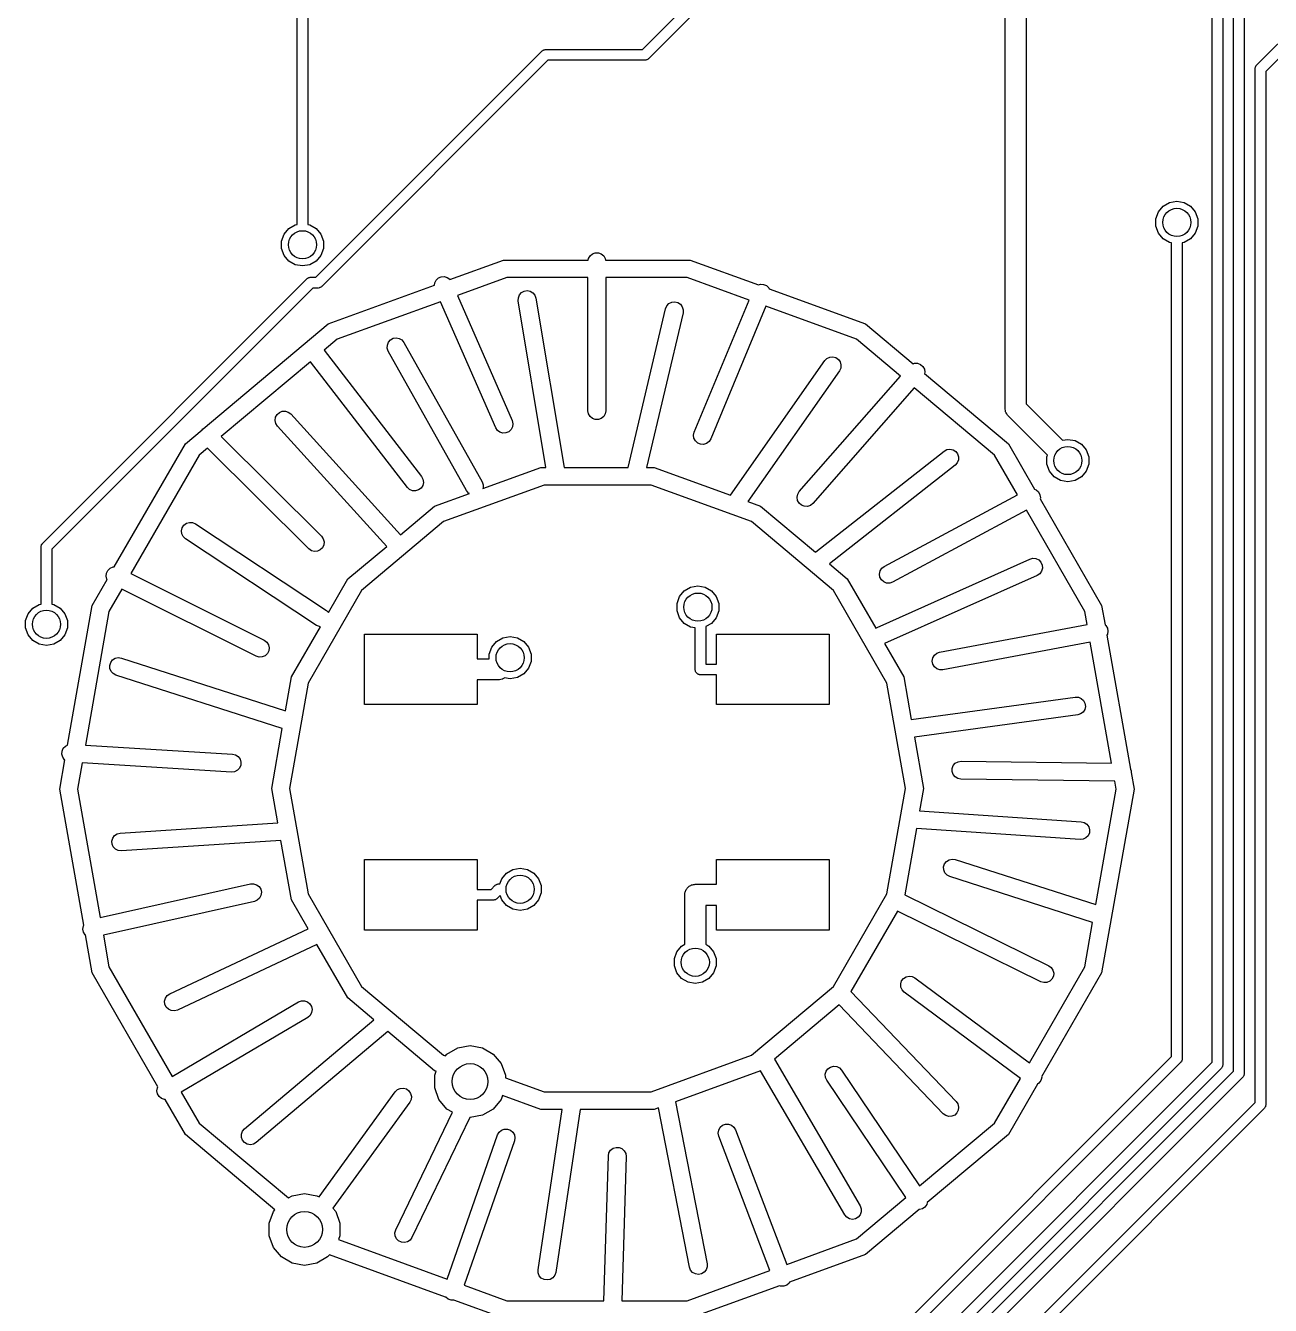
# Model space of a CAD drawing. Extents: x 0 to 100, y -163 to 0.
# Drawn here: x 4.09 to 21.76, y -94.83 to -76.66 of the extents above; entities that cross this region are included whole.
import ezdxf

# ---------------------------------------------------------------- set-up
doc = ezdxf.new("R2010")
doc.units = 0
doc.header["$MEASUREMENT"] = 0
doc.layers.add('BLACK', color=7, linetype='CONTINUOUS')

msp = doc.modelspace()

# ---------------------------------------------------------------- linework, layer by layer
at = {"layer": 'Black'}
for p, q in [((12.8468, -77.0013), (20.0271, -69.821)), ((20.1572, -69.9065), (12.9323, -77.1314)), ((20.9353, -91.3776), (20.9353, -75.058)), ((21.0877, -75.0896), (21.0877, -91.4092)), ((8.0967, -75.3887), (8.0967, -79.4849)), ((7.9443, -79.4849), (7.9443, -75.4203)), ((17.9953, -82.0943), (17.9953, -75.909)), ((18.2953, -75.909), (18.2953, -82.0322)), ((21.2404, -91.5041), (21.2404, -75.8553)), ((21.3928, -75.8869), (21.3928, -91.5357)), ((21.5678, -77.2253), (22.3984, -76.3947)), ((22.5093, -76.4993), (21.6979, -77.3108)), ((8.20804, -80.2342), (11.4186, -77.0236)), ((11.4186, -77.0236), (11.4214, -77.0217)), ((11.4214, -77.0217), (11.4235, -77.0191)), ((11.4235, -77.0191), (11.4321, -77.0142)), ((11.4321, -77.0142), (11.4403, -77.0084)), ((11.4403, -77.0084), (11.4435, -77.0076)), ((11.4435, -77.0076), (11.4464, -77.0059)), ((11.4464, -77.0059), (11.4562, -77.0042)), ((11.4562, -77.0042), (11.4659, -77.0016)), ((11.4659, -77.0016), (11.4692, -77.0019)), ((11.4692, -77.0019), (11.4725, -77.0013)), ((11.4725, -77.0013), (12.8468, -77.0013)), ((11.5041, -77.1537), (8.29348, -80.3643)), ((12.8784, -77.1537), (11.5041, -77.1537)), ((12.8817, -77.1531), (12.8784, -77.1537)), ((12.885, -77.1534), (12.8817, -77.1531)), ((12.8947, -77.1508), (12.885, -77.1534)), ((12.9045, -77.1491), (12.8947, -77.1508)), ((12.9074, -77.1474), (12.9045, -77.1491)), ((12.9106, -77.1466), (12.9074, -77.1474)), ((12.9188, -77.1408), (12.9106, -77.1466)), ((12.9274, -77.1359), (12.9188, -77.1408)), ((12.9295, -77.1333), (12.9274, -77.1359)), ((12.9323, -77.1314), (12.9295, -77.1333)), ((21.5455, -77.2792), (21.5461, -77.2759)), ((21.5455, -91.9473), (21.5455, -77.2792)), ((21.5458, -77.2726), (21.5484, -77.2629)), ((21.5461, -77.2759), (21.5458, -77.2726)), ((21.5484, -77.2629), (21.5501, -77.2531)), ((21.5501, -77.2531), (21.5518, -77.2502)), ((21.5518, -77.2502), (21.5526, -77.247)), ((21.5526, -77.247), (21.5584, -77.2388)), ((21.5584, -77.2388), (21.5633, -77.2302)), ((21.5633, -77.2302), (21.5659, -77.2281)), ((21.5659, -77.2281), (21.5678, -77.2253)), ((21.6979, -77.3108), (21.6979, -91.9789)), ((20.2415, -79.2247), (20.3321, -79.1724)), ((20.3321, -79.1724), (20.4351, -79.1543)), ((20.4351, -79.1543), (20.5381, -79.1724)), ((20.5381, -79.1724), (20.6287, -79.2247)), ((20.1385, -79.4031), (20.1743, -79.3048)), ((20.1743, -79.3048), (20.2415, -79.2247)), ((20.6287, -79.2247), (20.6959, -79.3048)), ((20.6959, -79.3048), (20.7317, -79.4031)), ((7.7597, -79.622), (7.82693, -79.5419)), ((7.82693, -79.5419), (7.9175, -79.4896)), ((7.9175, -79.4896), (7.9443, -79.4849)), ((8.0967, -79.4849), (8.1235, -79.4896)), ((8.1235, -79.4896), (8.21407, -79.5419)), ((8.21407, -79.5419), (8.2813, -79.622)), ((20.1385, -79.5077), (20.1385, -79.4031)), ((20.1743, -79.606), (20.1385, -79.5077)), ((20.7317, -79.5077), (20.6959, -79.606)), ((20.7317, -79.4031), (20.7317, -79.5077)), ((7.72393, -79.7203), (7.7597, -79.622)), ((7.72393, -79.8249), (7.72393, -79.7203)), ((8.2813, -79.622), (8.31707, -79.7203)), ((8.31707, -79.7203), (8.31707, -79.8249)), ((20.2415, -79.6861), (20.1743, -79.606)), ((20.3321, -79.7384), (20.2415, -79.6861)), ((20.3589, -79.7431), (20.3321, -79.7384)), ((20.3589, -91.295), (20.3589, -79.7431)), ((20.5381, -79.7384), (20.5113, -79.7431)), ((20.5113, -79.7431), (20.5113, -91.3266)), ((20.6287, -79.6861), (20.5381, -79.7384)), ((20.6959, -79.606), (20.6287, -79.6861)), ((7.7597, -79.9232), (7.72393, -79.8249)), ((7.82693, -80.0033), (7.7597, -79.9232)), ((8.2813, -79.9232), (8.21407, -80.0033)), ((8.31707, -79.8249), (8.2813, -79.9232)), ((12.0807, -79.9666), (12.1027, -79.9284)), ((12.1027, -79.9284), (12.1365, -79.9)), ((12.1365, -79.9), (12.1779, -79.8849)), ((12.1779, -79.8849), (12.2221, -79.8849)), ((12.2221, -79.8849), (12.2635, -79.9)), ((12.2635, -79.9), (12.2973, -79.9284)), ((12.2973, -79.9284), (12.3193, -79.9666)), ((7.9175, -80.0556), (7.82693, -80.0033)), ((8.0205, -80.0737), (7.9175, -80.0556)), ((8.1235, -80.0556), (8.0205, -80.0737)), ((8.21407, -80.0033), (8.1235, -80.0556)), ((10.1143, -80.2659), (10.8756, -79.9889)), ((10.8756, -79.9889), (12.0767, -79.9889)), ((12.0767, -79.9889), (12.0807, -79.9666)), ((12.3193, -79.9666), (12.3233, -79.9889)), ((12.3233, -79.9889), (13.5244, -79.9889)), ((13.5244, -79.9889), (14.4963, -80.3426)), ((4.33142, -84.0066), (8.08152, -80.2565)), ((8.08152, -80.2565), (8.08427, -80.2546)), ((8.08427, -80.2546), (8.08642, -80.252)), ((8.08642, -80.252), (8.09504, -80.2471)), ((8.09504, -80.2471), (8.1032, -80.2413)), ((8.1032, -80.2413), (8.10643, -80.2405)), ((8.10643, -80.2405), (8.10934, -80.2388)), ((8.10934, -80.2388), (8.11914, -80.2371)), ((8.11914, -80.2371), (8.12876, -80.2345)), ((8.12876, -80.2345), (8.1321, -80.2348)), ((8.1321, -80.2348), (8.1354, -80.2342)), ((8.1354, -80.2342), (8.20804, -80.2342)), ((9.89818, -80.3141), (9.9178, -80.2746)), ((9.9178, -80.2746), (9.94975, -80.2442)), ((9.94975, -80.2442), (9.99017, -80.2266)), ((9.99017, -80.2266), (10.0342, -80.2238)), ((10.0342, -80.2238), (10.0765, -80.2363)), ((10.0765, -80.2363), (10.112, -80.2624)), ((10.112, -80.2624), (10.1143, -80.2659)), ((10.9197, -80.239), (10.2211, -80.4933)), ((12.073, -80.239), (10.9197, -80.239)), ((12.073, -82.13), (12.073, -80.239)), ((13.4803, -80.239), (12.327, -80.239)), ((12.327, -80.239), (12.327, -82.13)), ((14.361, -80.5596), (13.4803, -80.239)), ((8.16696, -80.3866), (4.4615, -84.0921)), ((8.2396, -80.3866), (8.16696, -80.3866)), ((8.2429, -80.386), (8.2396, -80.3866)), ((8.24624, -80.3863), (8.2429, -80.386)), ((8.25586, -80.3837), (8.24624, -80.3863)), ((8.26566, -80.382), (8.25586, -80.3837)), ((8.26856, -80.3803), (8.26566, -80.382)), ((8.2718, -80.3795), (8.26856, -80.3803)), ((8.27996, -80.3737), (8.2718, -80.3795)), ((8.28858, -80.3688), (8.27996, -80.3737)), ((8.29073, -80.3662), (8.28858, -80.3688)), ((8.29348, -80.3643), (8.29073, -80.3662)), ((8.3865, -80.8948), (9.8946, -80.3459)), ((9.8946, -80.3459), (9.89818, -80.3141)), ((11.1007, -80.4854), (11.1293, -80.4519)), ((11.1293, -80.4519), (11.1678, -80.4302)), ((11.1678, -80.4302), (11.2113, -80.423)), ((11.2113, -80.423), (11.2546, -80.4311)), ((11.2546, -80.4311), (11.2926, -80.4535)), ((11.2926, -80.4535), (11.3206, -80.4876)), ((14.4963, -80.3426), (14.5236, -80.3341)), ((14.5236, -80.3341), (14.5677, -80.336)), ((14.5677, -80.336), (14.6084, -80.353)), ((14.6084, -80.353), (14.6409, -80.3828)), ((14.6409, -80.3828), (14.6488, -80.3981)), ((14.6488, -80.3981), (16.0135, -80.8948)), ((9.98197, -80.5803), (8.5135, -81.1148)), ((10.7636, -82.3708), (9.98197, -80.5803)), ((10.2211, -80.4933), (10.9964, -82.2692)), ((11.0847, -80.5708), (11.0852, -80.5267)), ((11.4769, -82.9333), (11.0847, -80.5708)), ((11.0852, -80.5267), (11.1007, -80.4854)), ((11.3206, -80.4876), (11.3353, -80.5292)), ((11.3353, -80.5292), (11.7343, -82.9333)), ((13.1764, -80.6807), (13.1939, -80.6402)), ((13.1939, -80.6402), (13.2241, -80.6081)), ((13.2241, -80.6081), (13.2636, -80.5883)), ((13.2636, -80.5883), (13.3074, -80.5832)), ((13.3074, -80.5832), (13.3503, -80.5934)), ((13.3503, -80.5934), (13.3871, -80.6176)), ((13.3871, -80.6176), (13.4135, -80.653)), ((13.4135, -80.653), (13.4261, -80.6952)), ((13.5827, -82.4312), (14.361, -80.5596)), ((14.6, -80.6465), (13.8173, -82.5288)), ((15.8865, -81.1148), (14.6, -80.6465)), ((12.6429, -82.9333), (13.1764, -80.6807)), ((13.4236, -80.7393), (12.9039, -82.9333)), ((13.4261, -80.6952), (13.4236, -80.7393)), ((6.6121, -82.3837), (8.3865, -80.8948)), ((16.0135, -80.8948), (16.6892, -81.4618)), ((8.5135, -81.1148), (8.32827, -81.2702)), ((9.22466, -81.2405), (9.22522, -81.1964)), ((9.22522, -81.1964), (9.24083, -81.1551)), ((9.24083, -81.1551), (9.2696, -81.1217)), ((9.2696, -81.1217), (9.30808, -81.1001)), ((9.30808, -81.1001), (9.35161, -81.093)), ((9.35161, -81.093), (9.39494, -81.1012)), ((9.39494, -81.1012), (9.43286, -81.1238)), ((9.43286, -81.1238), (9.46078, -81.1579)), ((9.46078, -81.1579), (10.5708, -83.1379)), ((16.5102, -81.6381), (15.8865, -81.1148)), ((8.32827, -81.2702), (9.71056, -83.0624)), ((9.23922, -81.2821), (9.22466, -81.2405)), ((10.3492, -83.2621), (9.23922, -81.2821)), ((15.4673, -81.3859), (15.5072, -81.3673)), ((15.5072, -81.3673), (15.5512, -81.3635)), ((15.5512, -81.3635), (15.5938, -81.3749)), ((15.5938, -81.3749), (15.6299, -81.4003)), ((8.13353, -81.4336), (6.86679, -82.4965)), ((9.50944, -83.2176), (8.13353, -81.4336)), ((14.096, -83.3271), (15.436, -81.4171)), ((15.644, -81.5629), (14.3431, -83.4172)), ((15.436, -81.4171), (15.4673, -81.3859)), ((15.6299, -81.4003), (15.6551, -81.4364)), ((15.6626, -81.523), (15.644, -81.5629)), ((15.6551, -81.4364), (15.6665, -81.479)), ((15.6665, -81.479), (15.6626, -81.523)), ((16.6892, -81.4618), (16.7106, -81.4545)), ((16.7106, -81.4545), (16.7547, -81.4554)), ((16.7547, -81.4554), (16.7958, -81.4714)), ((16.7958, -81.4714), (16.829, -81.5005)), ((16.829, -81.5005), (16.8502, -81.5391)), ((16.8502, -81.5391), (16.857, -81.5827)), ((15.0745, -83.2763), (16.5102, -81.6381)), ((16.857, -81.5827), (16.8536, -81.5997)), ((16.8536, -81.5997), (18.0426, -82.5975)), ((16.7048, -81.8014), (15.2655, -83.4437)), ((17.848, -82.7607), (16.7048, -81.8014)), ((17.9964, -82.1008), (17.9953, -82.0943)), ((17.9959, -82.1074), (17.9964, -82.1008)), ((18.0009, -82.1263), (17.9959, -82.1074)), ((18.2953, -82.0322), (18.8112, -82.5481)), ((7.63309, -82.2649), (7.63908, -82.2212)), ((7.64242, -82.308), (7.63309, -82.2649)), ((7.63908, -82.2212), (7.65964, -82.1822)), ((7.65964, -82.1822), (7.69231, -82.1525)), ((7.69231, -82.1525), (7.73315, -82.1359)), ((7.73315, -82.1359), (7.77722, -82.1342)), ((7.77722, -82.1342), (7.81922, -82.1476)), ((7.81922, -82.1476), (7.85407, -82.1747)), ((7.85407, -82.1747), (9.41048, -83.8907)), ((10.9964, -82.2692), (11.0068, -82.3121)), ((12.0807, -82.1734), (12.073, -82.13)), ((12.1027, -82.2116), (12.0807, -82.1734)), ((12.1365, -82.24), (12.1027, -82.2116)), ((12.1779, -82.2551), (12.1365, -82.24)), ((12.2221, -82.2551), (12.1779, -82.2551)), ((12.2635, -82.24), (12.2221, -82.2551)), ((12.2973, -82.2116), (12.2635, -82.24)), ((12.3193, -82.1734), (12.2973, -82.2116)), ((12.327, -82.13), (12.3193, -82.1734)), ((18.0043, -82.1456), (18.0009, -82.1263)), ((18.0076, -82.1513), (18.0043, -82.1456)), ((18.0094, -82.1577), (18.0076, -82.1513)), ((18.0206, -82.1737), (18.0094, -82.1577)), ((18.0304, -82.1907), (18.0206, -82.1737)), ((18.0354, -82.195), (18.0304, -82.1907)), ((18.0392, -82.2004), (18.0354, -82.195)), ((18.5989, -82.76), (18.0392, -82.2004)), ((6.35738, -82.5975), (6.59517, -82.3979)), ((6.59517, -82.3979), (6.60681, -82.3862)), ((6.60681, -82.3862), (6.6121, -82.3837)), ((7.66593, -82.3453), (7.64242, -82.308)), ((9.21576, -84.0541), (7.66593, -82.3453)), ((10.788, -82.4076), (10.7636, -82.3708)), ((10.8235, -82.4337), (10.788, -82.4076)), ((10.8658, -82.4462), (10.8235, -82.4337)), ((10.9098, -82.4434), (10.8658, -82.4462)), ((10.9502, -82.4258), (10.9098, -82.4434)), ((10.9822, -82.3954), (10.9502, -82.4258)), ((11.0018, -82.3559), (10.9822, -82.3954)), ((11.0068, -82.3121), (11.0018, -82.3559)), ((13.5731, -82.4743), (13.5827, -82.4312)), ((13.5788, -82.518), (13.5731, -82.4743)), ((5.3482, -84.3454), (6.35738, -82.5975)), ((6.86679, -82.4965), (8.28951, -83.9099)), ((13.5991, -82.5572), (13.5788, -82.518)), ((13.6316, -82.587), (13.5991, -82.5572)), ((13.6723, -82.604), (13.6316, -82.587)), ((13.7164, -82.6059), (13.6723, -82.604)), ((13.7585, -82.5927), (13.7164, -82.6059)), ((13.7935, -82.5659), (13.7585, -82.5927)), ((13.8173, -82.5288), (13.7935, -82.5659)), ((18.0426, -82.5975), (18.4156, -83.2436)), ((18.8112, -82.5481), (18.8869, -82.5348)), ((18.8869, -82.5348), (18.9899, -82.5529)), ((18.9899, -82.5529), (19.0805, -82.6052)), ((19.0805, -82.6052), (19.1477, -82.6853)), ((6.55195, -82.7607), (5.58277, -84.4394)), ((6.67141, -82.6605), (6.55195, -82.7607)), ((8.11049, -84.0901), (6.67141, -82.6605)), ((15.3115, -84.1301), (17.1315, -82.7001)), ((17.1315, -82.7001), (17.1704, -82.6793)), ((17.1704, -82.6793), (17.2141, -82.6731)), ((17.2141, -82.6731), (17.2573, -82.6821)), ((17.2573, -82.6821), (17.2947, -82.7054)), ((17.2947, -82.7054), (17.322, -82.7401)), ((17.3343, -82.8261), (17.3179, -82.867)), ((17.322, -82.7401), (17.3357, -82.782)), ((17.3357, -82.782), (17.3343, -82.8261)), ((18.1721, -83.3221), (17.848, -82.7607)), ((18.5903, -82.7836), (18.5989, -82.76)), ((18.5903, -82.8882), (18.5903, -82.7836)), ((19.1477, -82.6853), (19.1835, -82.7836)), ((19.1835, -82.7836), (19.1835, -82.8882)), ((10.5809, -83.2338), (11.4065, -82.9333)), ((11.4065, -82.9333), (11.4769, -82.9333)), ((11.7343, -82.9333), (12.6429, -82.9333)), ((12.9039, -82.9333), (13.0135, -82.9333)), ((13.0135, -82.9333), (14.0959, -83.3273)), ((17.2885, -82.8999), (15.5017, -84.3037)), ((17.3179, -82.867), (17.2885, -82.8999)), ((18.6261, -82.9865), (18.5903, -82.8882)), ((18.6933, -83.0666), (18.6261, -82.9865)), ((19.1477, -82.9865), (19.0805, -83.0666)), ((19.1835, -82.8882), (19.1477, -82.9865)), ((9.72745, -83.1883), (9.70385, -83.2256)), ((9.71056, -83.0624), (9.73103, -83.1015)), ((9.73689, -83.1452), (9.72745, -83.1883)), ((9.73103, -83.1015), (9.73689, -83.1452)), ((11.4506, -83.1834), (10.0235, -83.7029)), ((10.5708, -83.1379), (10.5853, -83.1795)), ((10.5853, -83.1795), (10.5848, -83.2236)), ((12.9694, -83.1834), (11.4506, -83.1834)), ((14.3965, -83.7029), (12.9694, -83.1834)), ((18.7839, -83.1189), (18.6933, -83.0666)), ((18.8869, -83.137), (18.7839, -83.1189)), ((18.9899, -83.1189), (18.8869, -83.137)), ((19.0805, -83.0666), (18.9899, -83.1189)), ((9.54203, -83.2473), (9.50944, -83.2176)), ((9.58282, -83.2641), (9.54203, -83.2473)), ((9.62689, -83.2659), (9.58282, -83.2641)), ((9.66892, -83.2525), (9.62689, -83.2659)), ((9.70385, -83.2256), (9.66892, -83.2525)), ((9.8965, -83.4829), (10.3894, -83.3035)), ((10.3771, -83.2962), (10.3492, -83.2621)), ((10.3894, -83.3035), (10.3771, -83.2962)), ((10.5848, -83.2236), (10.5809, -83.2338)), ((14.0959, -83.3273), (14.096, -83.3271)), ((15.043, -83.3573), (15.0516, -83.314)), ((15.0498, -83.4009), (15.043, -83.3573)), ((15.0516, -83.314), (15.0745, -83.2763)), ((16.2799, -84.3381), (18.1721, -83.3221)), ((18.4156, -83.2436), (18.4369, -83.252)), ((18.4369, -83.252), (18.4698, -83.2814)), ((18.4698, -83.2814), (18.4906, -83.3203)), ((18.4906, -83.3203), (18.4969, -83.3639)), ((18.4969, -83.3639), (18.4938, -83.3789)), ((18.4938, -83.3789), (19.367, -84.8914)), ((9.41048, -83.8907), (9.8965, -83.4829)), ((14.3431, -83.4172), (14.5235, -83.4829)), ((14.5235, -83.4829), (15.3044, -84.1381)), ((15.071, -83.4395), (15.0498, -83.4009)), ((15.1041, -83.4686), (15.071, -83.4395)), ((15.1453, -83.4846), (15.1041, -83.4686)), ((15.1894, -83.4855), (15.1453, -83.4846)), ((15.2311, -83.4713), (15.1894, -83.4855)), ((15.2655, -83.4437), (15.2311, -83.4713)), ((18.2992, -83.5422), (16.4001, -84.5619)), ((19.1284, -84.9783), (18.2992, -83.5422)), ((6.33784, -83.7526), (6.37329, -83.7264)), ((6.37329, -83.7264), (6.41557, -83.7138)), ((6.41557, -83.7138), (6.4596, -83.7165)), ((6.4596, -83.7165), (6.50005, -83.7341)), ((6.50005, -83.7341), (8.36005, -84.9641)), ((10.0235, -83.7029), (8.86009, -84.6791)), ((15.5599, -84.6791), (14.3965, -83.7029)), ((6.30323, -83.8323), (6.31351, -83.7894)), ((6.30824, -83.8761), (6.30323, -83.8323)), ((6.32794, -83.9156), (6.30824, -83.8761)), ((6.31351, -83.7894), (6.33784, -83.7526)), ((6.35995, -83.9459), (6.32794, -83.9156)), ((8.28951, -83.9099), (8.31492, -83.9459)), ((4.3091, -84.0605), (4.30968, -84.0572)), ((4.3091, -84.8724), (4.3091, -84.0605)), ((4.30939, -84.0539), (4.31197, -84.0442)), ((4.30968, -84.0572), (4.30939, -84.0539)), ((4.31197, -84.0442), (4.3137, -84.0344)), ((4.3137, -84.0344), (4.31537, -84.0315)), ((4.31537, -84.0315), (4.31624, -84.0283)), ((4.31624, -84.0283), (4.32195, -84.0201)), ((4.32195, -84.0201), (4.32693, -84.0115)), ((4.32693, -84.0115), (4.32949, -84.0094)), ((4.32949, -84.0094), (4.33142, -84.0066)), ((4.4615, -84.0921), (4.4615, -84.8724)), ((8.21995, -85.1759), (6.35995, -83.9459)), ((8.14671, -84.1153), (8.11049, -84.0901)), ((8.27319, -84.1038), (8.23327, -84.1226)), ((8.30427, -84.0725), (8.27319, -84.1038)), ((8.32278, -84.0325), (8.30427, -84.0725)), ((8.31492, -83.9459), (8.32648, -83.9885)), ((8.32648, -83.9885), (8.32278, -84.0325)), ((8.66551, -84.5158), (9.21576, -84.0541)), ((8.18935, -84.1266), (8.14671, -84.1153)), ((8.23327, -84.1226), (8.18935, -84.1266)), ((15.3044, -84.1381), (15.3115, -84.1301)), ((16.1782, -85.2041), (18.3482, -84.2341)), ((18.3482, -84.2341), (18.391, -84.2233)), ((18.391, -84.2233), (18.4348, -84.2279)), ((18.4348, -84.2279), (18.4745, -84.2471)), ((18.4745, -84.2471), (18.5052, -84.2788)), ((18.5052, -84.2788), (18.5232, -84.3191)), ((5.23323, -84.4776), (5.23827, -84.4338)), ((5.23827, -84.4338), (5.258, -84.3943)), ((5.258, -84.3943), (5.29002, -84.364)), ((5.29002, -84.364), (5.33049, -84.3465)), ((5.33049, -84.3465), (5.3482, -84.3454)), ((5.58277, -84.4394), (7.4768, -85.3864)), ((15.5017, -84.3037), (15.7545, -84.5158)), ((16.2131, -84.4461), (16.2221, -84.4029)), ((16.2194, -84.4897), (16.2131, -84.4461)), ((16.2221, -84.4029), (16.2453, -84.3654)), ((16.2453, -84.3654), (16.2799, -84.3381)), ((18.4518, -84.4659), (16.2849, -85.4346)), ((18.4884, -84.4412), (18.4518, -84.4659)), ((18.5142, -84.4055), (18.4884, -84.4412)), ((18.5263, -84.3631), (18.5142, -84.4055)), ((18.5232, -84.3191), (18.5263, -84.3631)), ((5.03296, -84.8914), (5.24541, -84.5234)), ((5.24348, -84.5205), (5.23323, -84.4776)), ((5.24541, -84.5234), (5.24348, -84.5205)), ((8.39021, -84.9927), (8.66551, -84.5158)), ((13.441, -84.6854), (13.5316, -84.6331)), ((13.5316, -84.6331), (13.6346, -84.615)), ((13.6346, -84.615), (13.7376, -84.6331)), ((13.7376, -84.6331), (13.8282, -84.6854)), ((15.7545, -84.5158), (16.1592, -85.2169)), ((16.2402, -84.5286), (16.2194, -84.4897)), ((16.2731, -84.558), (16.2402, -84.5286)), ((16.3141, -84.5743), (16.2731, -84.558)), ((16.3582, -84.5757), (16.3141, -84.5743)), ((16.4001, -84.5619), (16.3582, -84.5757)), ((5.45554, -84.6598), (5.27165, -84.9783)), ((7.3632, -85.6136), (5.45554, -84.6598)), ((8.86009, -84.6791), (8.10072, -85.9943)), ((13.338, -84.8638), (13.3738, -84.7655)), ((13.3738, -84.7655), (13.441, -84.6854)), ((13.8282, -84.6854), (13.8954, -84.7655)), ((13.8954, -84.7655), (13.9312, -84.8638)), ((16.3193, -85.9943), (15.5599, -84.6791)), ((4.08873, -85.1078), (4.1245, -85.0095)), ((4.1245, -85.0095), (4.19173, -84.9294)), ((4.19173, -84.9294), (4.2823, -84.8771)), ((4.2823, -84.8771), (4.3091, -84.8724)), ((4.4615, -84.8724), (4.4883, -84.8771)), ((4.4883, -84.8771), (4.57887, -84.9294)), ((4.57887, -84.9294), (4.6461, -85.0095)), ((4.6461, -85.0095), (4.68187, -85.1078)), ((4.68348, -86.8734), (5.03296, -84.8914)), ((5.27165, -84.9783), (4.93713, -86.8754)), ((8.36005, -84.9641), (8.39021, -84.9927)), ((13.338, -84.9684), (13.338, -84.8638)), ((13.3738, -85.0667), (13.338, -84.9684)), ((13.9312, -84.9684), (13.8954, -85.0667)), ((13.9312, -84.8638), (13.9312, -84.9684)), ((19.1608, -85.1625), (19.1284, -84.9783)), ((19.367, -84.8914), (19.4159, -85.1687)), ((4.08873, -85.2124), (4.08873, -85.1078)), ((4.68187, -85.1078), (4.68187, -85.2124)), ((7.86204, -85.9075), (8.27378, -85.1943)), ((8.2604, -85.1935), (8.21995, -85.1759)), ((8.27378, -85.1943), (8.2604, -85.1935)), ((13.441, -85.1468), (13.3738, -85.0667)), ((13.5316, -85.1991), (13.441, -85.1468)), ((13.5949, -85.2102), (13.5316, -85.1991)), ((13.8282, -85.1468), (13.7473, -85.1935)), ((13.7473, -85.1935), (13.7473, -85.7238)), ((13.8954, -85.0667), (13.8282, -85.1468)), ((17.0666, -85.5552), (19.1608, -85.1625)), ((19.4159, -85.1687), (19.4264, -85.1773)), ((19.4264, -85.1773), (19.4489, -85.2153)), ((4.1245, -85.3107), (4.08873, -85.2124)), ((4.19173, -85.3908), (4.1245, -85.3107)), ((4.6461, -85.3107), (4.57887, -85.3908)), ((4.68187, -85.2124), (4.6461, -85.3107)), ((8.9, -86.3), (8.9, -85.3)), ((8.9, -85.3), (10.5, -85.3)), ((10.5, -85.3), (10.5, -85.65)), ((10.775, -85.4034), (10.8656, -85.3511)), ((10.8656, -85.3511), (10.9686, -85.333)), ((10.9686, -85.333), (11.0716, -85.3511)), ((11.0716, -85.3511), (11.1622, -85.4034)), ((13.5949, -85.8), (13.5949, -85.2102)), ((13.9, -85.7238), (13.9, -85.3)), ((13.9, -85.3), (15.5, -85.3)), ((15.5, -85.3), (15.5, -86.3)), ((16.1592, -85.2169), (16.1782, -85.2041)), ((19.4498, -85.3021), (19.4419, -85.3161)), ((19.4419, -85.3161), (19.7767, -87.2149)), ((19.4489, -85.2153), (19.457, -85.2586)), ((19.457, -85.2586), (19.4498, -85.3021)), ((4.2823, -85.4431), (4.19173, -85.3908)), ((4.3853, -85.4612), (4.2823, -85.4431)), ((4.4883, -85.4431), (4.3853, -85.4612)), ((4.57887, -85.3908), (4.4883, -85.4431)), ((7.4768, -85.3864), (7.51222, -85.4127)), ((7.51222, -85.4127), (7.53652, -85.4495)), ((7.54173, -85.5362), (7.522, -85.5757)), ((7.53652, -85.4495), (7.54677, -85.4924)), ((7.54677, -85.4924), (7.54173, -85.5362)), ((10.672, -85.5818), (10.7078, -85.4835)), ((10.7078, -85.4835), (10.775, -85.4034)), ((11.1622, -85.4034), (11.2294, -85.4835)), ((11.2294, -85.4835), (11.2652, -85.5818)), ((16.2849, -85.4346), (16.558, -85.9075)), ((17.0253, -85.5707), (17.0666, -85.5552)), ((19.2049, -85.4127), (17.1134, -85.8048)), ((19.5079, -87.131), (19.2049, -85.4127)), ((5.28417, -85.7428), (5.29764, -85.7008)), ((5.28588, -85.7869), (5.28417, -85.7428)), ((5.29764, -85.7008), (5.32466, -85.6659)), ((5.32466, -85.6659), (5.36197, -85.6424)), ((5.36197, -85.6424), (5.40508, -85.6331)), ((5.40508, -85.6331), (5.44878, -85.6391)), ((5.44878, -85.6391), (7.77768, -86.3859)), ((7.40548, -85.6262), (7.3632, -85.6136)), ((7.44951, -85.6235), (7.40548, -85.6262)), ((7.48997, -85.606), (7.44951, -85.6235)), ((7.522, -85.5757), (7.48997, -85.606)), ((10.5, -85.65), (10.672, -85.65)), ((10.672, -85.65), (10.672, -85.5818)), ((11.2652, -85.6864), (11.2294, -85.7847)), ((11.2652, -85.5818), (11.2652, -85.6864)), ((13.7473, -85.7238), (13.9, -85.7238)), ((16.963, -85.6814), (16.9702, -85.6379)), ((16.9711, -85.7247), (16.963, -85.6814)), ((16.9702, -85.6379), (16.9918, -85.5994)), ((16.9936, -85.7627), (16.9711, -85.7247)), ((16.9918, -85.5994), (17.0253, -85.5707)), ((5.30256, -85.8277), (5.28588, -85.7869)), ((5.3322, -85.8604), (5.30256, -85.8277)), ((5.37122, -85.8809), (5.3322, -85.8604)), ((7.73317, -86.6384), (5.37122, -85.8809)), ((7.77768, -86.3859), (7.86204, -85.9075)), ((10.8821, -85.9247), (10.8661, -85.9359)), ((10.8884, -85.9211), (10.8821, -85.9247)), ((10.9686, -85.9352), (10.8884, -85.9211)), ((11.0716, -85.9171), (10.9686, -85.9352)), ((11.1622, -85.8648), (11.0716, -85.9171)), ((11.2294, -85.7847), (11.1622, -85.8648)), ((13.5961, -85.8066), (13.5949, -85.8)), ((13.5961, -85.8132), (13.5961, -85.8066)), ((13.5983, -85.8195), (13.5961, -85.8132)), ((13.5995, -85.8261), (13.5983, -85.8195)), ((13.6028, -85.8318), (13.5995, -85.8261)), ((13.6051, -85.8381), (13.6028, -85.8318)), ((13.6094, -85.8432), (13.6051, -85.8381)), ((13.6127, -85.849), (13.6094, -85.8432)), ((13.6178, -85.8533), (13.6127, -85.849)), ((13.6221, -85.8584), (13.6178, -85.8533)), ((13.6279, -85.8617), (13.6221, -85.8584)), ((13.633, -85.866), (13.6279, -85.8617)), ((13.6393, -85.8683), (13.633, -85.866)), ((13.645, -85.8716), (13.6393, -85.8683)), ((13.6516, -85.8728), (13.645, -85.8716)), ((13.6579, -85.875), (13.6516, -85.8728)), ((13.6645, -85.875), (13.6579, -85.875)), ((13.6711, -85.8762), (13.6645, -85.875)), ((13.9, -85.8762), (13.6711, -85.8762)), ((13.9, -86.3), (13.9, -85.8762)), ((16.558, -85.9075), (16.6646, -86.5125)), ((17.0277, -85.7907), (16.9936, -85.7627)), ((17.0693, -85.8053), (17.0277, -85.7907)), ((17.1134, -85.8048), (17.0693, -85.8053)), ((8.10072, -85.9943), (7.837, -87.49)), ((10.8027, -85.95), (10.5, -85.95)), ((10.5, -85.95), (10.5, -86.3)), ((10.8092, -85.9489), (10.8027, -85.95)), ((10.8158, -85.9494), (10.8092, -85.9489)), ((10.8347, -85.9444), (10.8158, -85.9494)), ((10.854, -85.941), (10.8347, -85.9444)), ((10.8597, -85.9377), (10.854, -85.941)), ((10.8661, -85.9359), (10.8597, -85.9377)), ((16.583, -87.49), (16.3193, -85.9943)), ((16.6646, -86.5125), (18.9928, -86.1942)), ((18.9928, -86.1942), (19.0369, -86.1959)), ((19.0369, -86.1959), (19.0777, -86.2125)), ((19.0777, -86.2125), (19.1104, -86.2422)), ((19.1104, -86.2422), (19.1309, -86.2812)), ((19.1309, -86.2812), (19.1369, -86.3249)), ((10.5, -86.3), (8.9, -86.3)), ((15.5, -86.3), (13.9, -86.3)), ((19.0272, -86.4458), (16.7088, -86.7629)), ((19.0692, -86.4324), (19.0272, -86.4458)), ((19.1041, -86.4053), (19.0692, -86.4324)), ((19.1276, -86.368), (19.1041, -86.4053)), ((19.1369, -86.3249), (19.1276, -86.368)), ((7.583, -87.49), (7.73317, -86.6384)), ((16.7088, -86.7629), (16.837, -87.49)), ((4.60382, -87.0044), (4.60651, -86.9604)), ((4.61634, -87.0467), (4.60382, -87.0044)), ((4.60651, -86.9604), (4.62409, -86.9199)), ((4.62409, -86.9199), (4.65445, -86.8879)), ((4.65445, -86.8879), (4.68348, -86.8734)), ((4.93713, -86.8754), (7.02775, -87.0032)), ((7.02775, -87.0032), (7.07064, -87.0135)), ((7.07064, -87.0135), (7.10742, -87.0379)), ((4.573, -87.5), (4.64625, -87.0846)), ((4.64258, -87.0821), (4.61634, -87.0467)), ((4.64625, -87.0846), (4.64258, -87.0821)), ((4.89274, -87.1272), (4.827, -87.5)), ((7.01225, -87.2568), (4.89274, -87.1272)), ((7.10742, -87.0379), (7.13365, -87.0733)), ((7.14349, -87.1596), (7.1259, -87.2001)), ((7.13365, -87.0733), (7.14618, -87.1156)), ((7.14618, -87.1156), (7.14349, -87.1596)), ((17.2452, -87.2063), (17.2609, -87.1651)), ((17.2609, -87.1651), (17.2896, -87.1317)), ((17.2896, -87.1317), (17.3281, -87.1101)), ((17.3281, -87.1101), (17.3717, -87.103)), ((17.3717, -87.103), (19.5079, -87.131)), ((7.05607, -87.2518), (7.01225, -87.2568)), ((7.09554, -87.2321), (7.05607, -87.2518)), ((7.1259, -87.2001), (7.09554, -87.2321)), ((17.2447, -87.2504), (17.2452, -87.2063)), ((17.2592, -87.2921), (17.2447, -87.2504)), ((17.2871, -87.3262), (17.2592, -87.2921)), ((17.325, -87.3488), (17.2871, -87.3262)), ((17.3683, -87.357), (17.325, -87.3488)), ((19.5528, -87.3856), (17.3683, -87.357)), ((19.7767, -87.2149), (19.7853, -87.2396)), ((19.7853, -87.2396), (19.7851, -87.2621)), ((19.7851, -87.2621), (19.827, -87.5)), ((4.91375, -89.4325), (4.573, -87.5)), ((4.827, -87.5), (5.14851, -89.3234)), ((7.66893, -87.9774), (7.583, -87.49)), ((7.837, -87.49), (8.10072, -88.9857)), ((16.3193, -88.9857), (16.583, -87.49)), ((16.837, -87.49), (16.781, -87.8075)), ((19.284, -89.139), (19.573, -87.5)), ((19.827, -87.5), (19.367, -90.1086)), ((19.573, -87.5), (19.5528, -87.3856)), ((16.781, -87.8075), (19.0786, -87.9633)), ((5.43173, -88.1233), (7.66893, -87.9774)), ((16.7367, -88.0591), (16.5711, -88.998)), ((19.0614, -88.2167), (16.7367, -88.0591)), ((19.0786, -87.9633), (19.1214, -87.9739)), ((19.1214, -87.9739), (19.158, -87.9985)), ((19.158, -87.9985), (19.184, -88.0341)), ((19.184, -88.0341), (19.1963, -88.0765)), ((19.1963, -88.0765), (19.1933, -88.1205)), ((5.31376, -88.2361), (5.32612, -88.1938)), ((5.31663, -88.2801), (5.31376, -88.2361)), ((5.33438, -88.3205), (5.31663, -88.2801)), ((5.32612, -88.1938), (5.35221, -88.1582)), ((5.35221, -88.1582), (5.38889, -88.1337)), ((5.38889, -88.1337), (5.43173, -88.1233)), ((7.71331, -88.229), (5.44827, -88.3767)), ((7.86204, -89.0725), (7.71331, -88.229)), ((19.1053, -88.212), (19.0614, -88.2167)), ((19.1449, -88.1926), (19.1053, -88.212)), ((19.1754, -88.1608), (19.1449, -88.1926)), ((19.1933, -88.1205), (19.1754, -88.1608)), ((5.36487, -88.3524), (5.33438, -88.3205)), ((5.40442, -88.3719), (5.36487, -88.3524)), ((5.44827, -88.3767), (5.40442, -88.3719)), ((8.9, -89.5), (8.9, -88.5)), ((8.9, -88.5), (10.5, -88.5)), ((10.5, -88.5), (10.5, -88.9238)), ((10.917, -88.6908), (11.0076, -88.6385)), ((11.0076, -88.6385), (11.1106, -88.6204)), ((11.1106, -88.6204), (11.2136, -88.6385)), ((11.2136, -88.6385), (11.3042, -88.6908)), ((13.9, -88.85), (13.9, -88.5)), ((13.9, -88.5), (15.5, -88.5)), ((15.5, -88.5), (15.5, -89.5)), ((17.1242, -88.6028), (17.1376, -88.5608)), ((17.1259, -88.6469), (17.1242, -88.6028)), ((17.1426, -88.6877), (17.1259, -88.6469)), ((17.1376, -88.5608), (17.1647, -88.5259)), ((17.1647, -88.5259), (17.202, -88.5024)), ((17.202, -88.5024), (17.2451, -88.4931)), ((17.2451, -88.4931), (17.2888, -88.4991)), ((17.2888, -88.4991), (19.284, -89.139)), ((10.8227, -88.8453), (10.8498, -88.7709)), ((10.8498, -88.7709), (10.917, -88.6908)), ((11.3042, -88.6908), (11.3714, -88.7709)), ((11.3714, -88.7709), (11.4072, -88.8692)), ((17.1722, -88.7204), (17.1426, -88.6877)), ((17.2112, -88.7409), (17.1722, -88.7204)), ((19.2395, -89.3915), (17.2112, -88.7409)), ((5.14851, -89.3234), (7.28228, -88.8461)), ((7.28228, -88.8461), (7.32634, -88.8441)), ((7.32634, -88.8441), (7.36843, -88.8572)), ((7.36843, -88.8572), (7.40347, -88.884)), ((7.40347, -88.884), (7.42724, -88.9212)), ((7.43119, -89.008), (7.4109, -89.0471)), ((7.42724, -88.9212), (7.43687, -88.9642)), ((7.43687, -88.9642), (7.43119, -89.008)), ((8.10072, -88.9857), (8.86009, -90.3009)), ((10.5, -88.9238), (10.6973, -88.9238)), ((10.6973, -88.9238), (10.7535, -88.8676)), ((10.7535, -88.8676), (10.7563, -88.8657)), ((10.7563, -88.8657), (10.7584, -88.8631)), ((10.7584, -88.8631), (10.767, -88.8581)), ((10.767, -88.8581), (10.7752, -88.8524)), ((10.7752, -88.8524), (10.7784, -88.8516)), ((10.7784, -88.8516), (10.7813, -88.8499)), ((10.7813, -88.8499), (10.7911, -88.8482)), ((10.8271, -89.0096), (10.7828, -89.0539)), ((10.7911, -88.8482), (10.8008, -88.8456)), ((10.8008, -88.8456), (10.8041, -88.8459)), ((10.8041, -88.8459), (10.8074, -88.8453)), ((10.8074, -88.8453), (10.8227, -88.8453)), ((10.8498, -89.0721), (10.8271, -89.0096)), ((11.4072, -88.9738), (11.3714, -89.0721)), ((11.4072, -88.8692), (11.4072, -88.9738)), ((13.4473, -89), (13.4496, -88.9871)), ((13.4473, -89.7017), (13.4473, -89)), ((13.4496, -88.974), (13.4541, -88.9616)), ((13.4496, -88.9871), (13.4496, -88.974)), ((13.4541, -88.9616), (13.4563, -88.9487)), ((13.4563, -88.9487), (13.4629, -88.9373)), ((13.4629, -88.9373), (13.4674, -88.925)), ((13.4674, -88.925), (13.4758, -88.9149)), ((13.4758, -88.9149), (13.4824, -88.9036)), ((13.4824, -88.9036), (13.4924, -88.8951)), ((13.4924, -88.8951), (13.5009, -88.8851)), ((13.5009, -88.8851), (13.5122, -88.8785)), ((13.5122, -88.8785), (13.5223, -88.8701)), ((13.5223, -88.8701), (13.5346, -88.8656)), ((13.5346, -88.8656), (13.546, -88.859)), ((13.546, -88.859), (13.5589, -88.8568)), ((13.5589, -88.8568), (13.5713, -88.8523)), ((13.5713, -88.8523), (13.5844, -88.8523)), ((13.5844, -88.8523), (13.5973, -88.85)), ((13.5973, -88.85), (13.9, -88.85)), ((15.5599, -90.3009), (16.3193, -88.9857)), ((16.5711, -88.998), (18.6162, -90.0061)), ((7.33772, -89.0939), (5.19266, -89.5738)), ((7.37844, -89.077), (7.33772, -89.0939)), ((7.4109, -89.0471), (7.37844, -89.077)), ((8.09877, -89.4826), (7.86204, -89.0725)), ((10.7289, -89.0762), (10.5, -89.0762)), ((10.5, -89.0762), (10.5, -89.5)), ((10.7322, -89.0756), (10.7289, -89.0762)), ((10.7355, -89.0759), (10.7322, -89.0756)), ((10.7452, -89.0733), (10.7355, -89.0759)), ((10.755, -89.0716), (10.7452, -89.0733)), ((10.7579, -89.0699), (10.755, -89.0716)), ((10.7611, -89.0691), (10.7579, -89.0699)), ((10.7693, -89.0633), (10.7611, -89.0691)), ((10.7779, -89.0584), (10.7693, -89.0633)), ((10.78, -89.0558), (10.7779, -89.0584)), ((10.7828, -89.0539), (10.78, -89.0558)), ((10.917, -89.1522), (10.8498, -89.0721)), ((11.0076, -89.2045), (10.917, -89.1522)), ((11.3042, -89.1522), (11.2136, -89.2045)), ((11.3714, -89.0721), (11.3042, -89.1522)), ((13.9, -89.15), (13.7473, -89.15)), ((13.7473, -89.15), (13.7473, -89.7017)), ((13.9, -89.5), (13.9, -89.15)), ((11.1106, -89.2226), (11.0076, -89.2045)), ((11.2136, -89.2045), (11.1106, -89.2226)), ((16.4671, -89.2299), (15.8082, -90.3712)), ((18.5038, -90.2339), (16.4671, -89.2299)), ((4.90313, -89.4858), (4.90881, -89.442)), ((4.91276, -89.5288), (4.90313, -89.4858)), ((4.90881, -89.442), (4.91375, -89.4325)), ((4.93653, -89.566), (4.91276, -89.5288)), ((6.13598, -90.4051), (8.09877, -89.4826)), ((10.5, -89.5), (8.9, -89.5)), ((15.5, -89.5), (13.9, -89.5)), ((19.1284, -90.0217), (19.2395, -89.3915)), ((4.93741, -89.5666), (4.93653, -89.566)), ((5.03296, -90.1086), (4.93741, -89.5666)), ((5.19266, -89.5738), (5.27165, -90.0217)), ((8.22622, -89.7033), (6.24402, -90.6349)), ((8.66551, -90.4642), (8.22622, -89.7033)), ((13.3365, -89.8069), (13.4037, -89.7268)), ((13.4037, -89.7268), (13.4473, -89.7017)), ((13.7473, -89.7017), (13.7909, -89.7268)), ((13.7909, -89.7268), (13.8581, -89.8069)), ((13.3007, -89.9052), (13.3365, -89.8069)), ((13.3007, -90.0098), (13.3007, -89.9052)), ((13.8581, -89.8069), (13.8939, -89.9052)), ((13.8939, -89.9052), (13.8939, -90.0098)), ((5.27165, -90.0217), (6.17076, -91.579)), ((13.3365, -90.1081), (13.3007, -90.0098)), ((13.8939, -90.0098), (13.8581, -90.1081)), ((18.341, -91.3854), (19.1284, -90.0217)), ((18.6162, -90.0061), (18.6517, -90.0322)), ((18.6517, -90.0322), (18.6762, -90.0688)), ((18.6762, -90.0688), (18.6867, -90.1117)), ((5.96682, -91.7261), (5.03296, -90.1086)), ((13.4037, -90.1882), (13.3365, -90.1081)), ((13.4943, -90.2405), (13.4037, -90.1882)), ((13.5973, -90.2586), (13.4943, -90.2405)), ((13.7003, -90.2405), (13.5973, -90.2586)), ((13.7909, -90.1882), (13.7003, -90.2405)), ((13.8581, -90.1081), (13.7909, -90.1882)), ((16.5138, -90.2654), (16.5264, -90.2231)), ((16.5165, -90.3094), (16.5138, -90.2654)), ((16.5264, -90.2231), (16.5528, -90.1877)), ((16.5528, -90.1877), (16.5896, -90.1634)), ((16.5896, -90.1634), (16.6325, -90.1532)), ((16.6325, -90.1532), (16.6763, -90.1583)), ((16.6763, -90.1583), (16.7157, -90.1781)), ((16.7157, -90.1781), (18.341, -91.3854)), ((18.5462, -90.2462), (18.5038, -90.2339)), ((19.367, -90.1086), (18.5155, -91.5835)), ((18.5902, -90.2434), (18.5462, -90.2462)), ((18.6306, -90.2256), (18.5902, -90.2434)), ((18.6624, -90.1951), (18.6306, -90.2256)), ((18.6819, -90.1555), (18.6624, -90.1951)), ((18.6867, -90.1117), (18.6819, -90.1555)), ((6.06345, -90.5093), (6.07474, -90.4667)), ((6.07474, -90.4667), (6.09992, -90.4305)), ((6.09992, -90.4305), (6.13598, -90.4051)), ((9.03303, -90.7726), (8.66551, -90.4642)), ((8.86009, -90.3009), (10.0235, -91.2771)), ((14.3965, -91.2771), (15.5599, -90.3009)), ((15.8082, -90.3712), (17.3018, -91.9322)), ((16.534, -90.3499), (16.5165, -90.3094)), ((16.5643, -90.3819), (16.534, -90.3499)), ((18.2132, -91.6069), (16.5643, -90.3819)), ((6.06743, -90.5532), (6.06345, -90.5093)), ((6.08619, -90.5932), (6.06743, -90.5532)), ((6.11747, -90.6243), (6.08619, -90.5932)), ((6.1575, -90.6428), (6.11747, -90.6243)), ((6.20145, -90.6465), (6.1575, -90.6428)), ((6.17076, -91.579), (7.96549, -90.5206)), ((6.24402, -90.6349), (6.20145, -90.6465)), ((7.96549, -90.5206), (8.00679, -90.5051)), ((8.00679, -90.5051), (8.0509, -90.5047)), ((8.0509, -90.5047), (8.09248, -90.5194)), ((8.09248, -90.5194), (8.12653, -90.5475)), ((8.12653, -90.5475), (8.14893, -90.5855)), ((8.14893, -90.5855), (8.15699, -90.6288)), ((8.15699, -90.6288), (8.14974, -90.6723)), ((15.6386, -90.5614), (14.7217, -91.3308)), ((17.1182, -92.1078), (15.6386, -90.5614)), ((8.09451, -90.7394), (6.29777, -91.799)), ((7.19803, -92.323), (9.03303, -90.7726)), ((8.12804, -90.7107), (8.09451, -90.7394)), ((8.14974, -90.6723), (8.12804, -90.7107)), ((9.23049, -90.9383), (7.36196, -92.517)), ((9.8965, -91.4971), (9.23049, -90.9383)), ((10.0722, -91.2594), (10.2256, -91.1708)), ((10.2256, -91.1708), (10.4, -91.1401)), ((10.4, -91.1401), (10.5744, -91.1708)), ((10.5744, -91.1708), (10.7278, -91.2594)), ((10.0235, -91.2771), (10.0494, -91.2866)), ((10.0494, -91.2866), (10.0722, -91.2594)), ((10.7278, -91.2594), (10.8416, -91.395)), ((12.9694, -91.7966), (14.3965, -91.2771)), ((14.7217, -91.3308), (15.9397, -93.4159)), ((15.1771, -96.4768), (20.3589, -91.295)), ((20.4935, -91.3756), (20.4909, -91.3777)), ((20.4984, -91.367), (20.4935, -91.3756)), ((20.5042, -91.3588), (20.4984, -91.367)), ((20.505, -91.3556), (20.5042, -91.3588)), ((20.5067, -91.3527), (20.505, -91.3556)), ((20.5084, -91.3429), (20.5067, -91.3527)), ((20.511, -91.3332), (20.5084, -91.3429)), ((20.5113, -91.3266), (20.5107, -91.3299)), ((20.5107, -91.3299), (20.511, -91.3332)), ((9.91834, -91.505), (9.8965, -91.4971)), ((9.89781, -91.5614), (9.91834, -91.505)), ((10.8416, -91.395), (10.9022, -91.5614)), ((14.5235, -91.4971), (13.3147, -91.9371)), ((14.5243, -91.4964), (14.5235, -91.4971)), ((15.7203, -93.5441), (14.5243, -91.4964)), ((20.489, -91.3805), (15.3072, -96.5623)), ((15.4437, -91.5467), (15.4559, -91.5043)), ((15.4468, -91.5907), (15.4437, -91.5467)), ((15.4559, -91.5043), (15.4818, -91.4686)), ((15.4818, -91.4686), (15.5184, -91.444)), ((15.5184, -91.444), (15.5612, -91.4333)), ((15.5612, -91.4333), (15.605, -91.4379)), ((15.605, -91.4379), (15.6447, -91.4573)), ((15.6447, -91.4573), (15.6753, -91.489)), ((15.6753, -91.489), (16.7834, -93.1326)), ((15.8913, -96.4216), (20.9353, -91.3776)), ((21.0654, -91.4631), (16.0214, -96.5071)), ((16.1965, -96.548), (21.2404, -91.5041)), ((20.4909, -91.3777), (20.489, -91.3805)), ((21.0673, -91.4603), (21.0654, -91.4631)), ((21.0699, -91.4582), (21.0673, -91.4603)), ((21.0748, -91.4496), (21.0699, -91.4582)), ((21.0806, -91.4414), (21.0748, -91.4496)), ((21.0814, -91.4382), (21.0806, -91.4414)), ((21.0831, -91.4353), (21.0814, -91.4382)), ((21.0848, -91.4255), (21.0831, -91.4353)), ((21.0874, -91.4158), (21.0848, -91.4255)), ((21.0877, -91.4092), (21.0871, -91.4125)), ((21.0871, -91.4125), (21.0874, -91.4158)), ((21.3899, -91.552), (21.3882, -91.5618)), ((21.3925, -91.5423), (21.3899, -91.552)), ((21.3928, -91.5357), (21.3922, -91.539)), ((21.3922, -91.539), (21.3925, -91.5423)), ((5.95301, -91.7812), (5.96026, -91.7377)), ((5.96026, -91.7377), (5.96682, -91.7261)), ((9.89781, -91.7385), (9.89781, -91.5614)), ((9.95838, -91.905), (9.89781, -91.7385)), ((10.9022, -91.5614), (10.9022, -91.5969)), ((10.9022, -91.5969), (11.4506, -91.7966)), ((15.4647, -91.631), (15.4468, -91.5907)), ((16.5877, -93.2968), (15.4647, -91.631)), ((21.3705, -91.5896), (16.3266, -96.6335)), ((17.848, -92.2393), (18.2132, -91.6069)), ((18.4562, -91.6861), (18.0426, -92.4025)), ((18.4772, -91.6723), (18.4562, -91.6861)), ((18.5036, -91.6369), (18.4772, -91.6723)), ((18.5162, -91.5946), (18.5036, -91.6369)), ((18.5155, -91.5835), (18.5162, -91.5946)), ((21.3724, -91.5868), (21.3705, -91.5896)), ((21.375, -91.5847), (21.3724, -91.5868)), ((21.3799, -91.5761), (21.375, -91.5847)), ((21.3857, -91.5679), (21.3799, -91.5761)), ((21.3865, -91.5647), (21.3857, -91.5679)), ((21.3882, -91.5618), (21.3865, -91.5647)), ((5.96107, -91.8245), (5.95301, -91.7812)), ((5.98347, -91.8625), (5.96107, -91.8245)), ((6.01752, -91.8906), (5.98347, -91.8625)), ((6.0591, -91.9053), (6.01752, -91.8906)), ((6.07022, -91.9052), (6.0591, -91.9053)), ((6.35738, -92.4025), (6.07022, -91.9052)), ((6.29777, -91.799), (6.55195, -92.2393)), ((8.25553, -93.2888), (9.33715, -91.7955)), ((9.33715, -91.7955), (9.36883, -91.7648)), ((9.36883, -91.7648), (9.4091, -91.7468)), ((9.4091, -91.7468), (9.45309, -91.7437)), ((9.45309, -91.7437), (9.49551, -91.7558)), ((9.49551, -91.7558), (9.53123, -91.7816)), ((9.53123, -91.7816), (9.55594, -91.8182)), ((9.56213, -91.9048), (9.54285, -91.9445)), ((9.55594, -91.8182), (9.56668, -91.861)), ((9.56668, -91.861), (9.56213, -91.9048)), ((10.0722, -92.0406), (9.95838, -91.905)), ((10.8416, -91.905), (10.7278, -92.0406)), ((10.8621, -91.8486), (10.8416, -91.905)), ((11.4065, -92.0467), (10.8621, -91.8486)), ((11.4506, -91.7966), (12.9694, -91.7966)), ((9.54285, -91.9445), (8.45306, -93.4491)), ((9.34553, -93.755), (10.1483, -92.0846)), ((10.1483, -92.0846), (10.0722, -92.0406)), ((10.7278, -92.0406), (10.5744, -92.1292)), ((11.3644, -94.3211), (11.7061, -92.0467)), ((11.7061, -92.0467), (11.4065, -92.0467)), ((11.9629, -92.0467), (11.6156, -94.3589)), ((13.0135, -92.0467), (11.9629, -92.0467)), ((13.0731, -92.025), (13.0135, -92.0467)), ((13.5154, -94.2844), (13.0731, -92.025)), ((13.3147, -91.9371), (13.7646, -94.2356)), ((17.3124, -92.0951), (17.2805, -92.1256)), ((17.3018, -91.9322), (17.3263, -91.9689)), ((17.3319, -92.0556), (17.3124, -92.0951)), ((17.3263, -91.9689), (17.3367, -92.0117)), ((17.3367, -92.0117), (17.3319, -92.0556)), ((17.6062, -95.8867), (21.5455, -91.9473)), ((21.6756, -92.0328), (17.7171, -95.9913)), ((21.6775, -92.03), (21.6756, -92.0328)), ((21.6801, -92.0279), (21.6775, -92.03)), ((21.6851, -92.0193), (21.6801, -92.0279)), ((21.6908, -92.0111), (21.6851, -92.0193)), ((21.6916, -92.0079), (21.6908, -92.0111)), ((21.6933, -92.005), (21.6916, -92.0079)), ((21.695, -91.9952), (21.6933, -92.005)), ((21.6976, -91.9855), (21.695, -91.9952)), ((21.6979, -91.9789), (21.6973, -91.9822)), ((21.6973, -91.9822), (21.6976, -91.9855)), ((6.55195, -92.2393), (7.81973, -93.3031)), ((10.3944, -92.1589), (9.57447, -93.865)), ((10.4, -92.1599), (10.3944, -92.1589)), ((10.5744, -92.1292), (10.4, -92.1599)), ((13.9515, -92.2998), (13.9849, -92.2709)), ((13.9849, -92.2709), (14.0261, -92.2553)), ((14.0261, -92.2553), (14.0702, -92.2546)), ((14.0702, -92.2546), (14.1119, -92.2691)), ((14.1119, -92.2691), (14.1461, -92.297)), ((16.7834, -93.1326), (17.848, -92.2393)), ((17.1538, -92.1339), (17.1182, -92.1078)), ((17.1961, -92.1462), (17.1538, -92.1339)), ((17.2402, -92.1434), (17.1961, -92.1462)), ((17.2805, -92.1256), (17.2402, -92.1434)), ((7.62944, -93.4699), (6.35738, -92.4025)), ((7.15485, -92.3984), (7.1698, -92.3569)), ((7.15501, -92.4425), (7.15485, -92.3984)), ((7.17023, -92.4839), (7.15501, -92.4425)), ((7.1698, -92.3569), (7.19803, -92.323)), ((10.0768, -94.4542), (10.7901, -92.4082)), ((10.7901, -92.4082), (10.8116, -92.3697)), ((10.8116, -92.3697), (10.845, -92.3409)), ((10.845, -92.3409), (10.8862, -92.3252)), ((10.8862, -92.3252), (10.9303, -92.3246)), ((10.9303, -92.3246), (10.972, -92.3392)), ((10.972, -92.3392), (11.0062, -92.367)), ((11.0062, -92.367), (11.0287, -92.4049)), ((11.0287, -92.4049), (11.037, -92.4483)), ((11.037, -92.4483), (11.0299, -92.4918)), ((13.923, -92.3818), (13.93, -92.3383)), ((13.9313, -92.4252), (13.923, -92.3818)), ((13.93, -92.3383), (13.9515, -92.2998)), ((14.6571, -94.3327), (13.9313, -92.4252)), ((14.1461, -92.297), (14.1687, -92.3348)), ((14.1687, -92.3348), (14.8958, -94.2458)), ((18.0426, -92.4025), (16.8921, -93.3679)), ((7.1987, -92.5176), (7.17023, -92.4839)), ((7.23697, -92.5395), (7.1987, -92.5176)), ((7.28043, -92.547), (7.23697, -92.5395)), ((7.32384, -92.5392), (7.28043, -92.547)), ((7.36196, -92.517), (7.32384, -92.5392)), ((11.0299, -92.4918), (10.3155, -94.5411)), ((12.3721, -92.6628), (12.3953, -92.6254)), ((12.3953, -92.6254), (12.43, -92.5981)), ((12.43, -92.5981), (12.4719, -92.5843)), ((12.4719, -92.5843), (12.516, -92.5857)), ((12.516, -92.5857), (12.5569, -92.6021)), ((12.5569, -92.6021), (12.5898, -92.6315)), ((12.5898, -92.6315), (12.6106, -92.6703)), ((12.2986, -94.761), (12.3631, -92.706)), ((12.3631, -92.706), (12.3721, -92.6628)), ((12.6169, -92.714), (12.5527, -94.761)), ((12.6106, -92.6703), (12.6169, -92.714)), ((7.81973, -93.3031), (7.87559, -93.2708)), ((7.87559, -93.2708), (8.05, -93.2401)), ((8.05, -93.2401), (8.22441, -93.2708)), ((8.22441, -93.2708), (8.25553, -93.2888)), ((15.8865, -93.8852), (16.5877, -93.2968)), ((16.8921, -93.3679), (16.8841, -93.3957)), ((7.54781, -93.6615), (7.60838, -93.495)), ((7.60838, -93.495), (7.62944, -93.4699)), ((8.45306, -93.4491), (8.49162, -93.495)), ((8.49162, -93.495), (8.55219, -93.6615)), ((15.7489, -93.5777), (15.7203, -93.5441)), ((15.9403, -93.5429), (15.9121, -93.5769)), ((15.9397, -93.4159), (15.955, -93.4573)), ((15.9552, -93.5014), (15.9403, -93.5429)), ((15.955, -93.4573), (15.9552, -93.5014)), ((16.7749, -93.4663), (16.0135, -94.1052)), ((16.7788, -93.4667), (16.7749, -93.4663)), ((16.8216, -93.456), (16.7788, -93.4667)), ((16.8582, -93.4314), (16.8216, -93.456)), ((16.8841, -93.3957), (16.8582, -93.4314)), ((7.54781, -93.8385), (7.54781, -93.6615)), ((8.55219, -93.6615), (8.55219, -93.8385)), ((15.7872, -93.5996), (15.7489, -93.5777)), ((15.8306, -93.607), (15.7872, -93.5996)), ((15.874, -93.5991), (15.8306, -93.607)), ((15.9121, -93.5769), (15.874, -93.5991)), ((7.60838, -94.005), (7.54781, -93.8385)), ((8.55219, -93.8385), (8.53267, -93.8922)), ((8.53267, -93.8922), (10.0768, -94.4542)), ((9.33362, -93.7975), (9.34553, -93.755)), ((9.33695, -93.8414), (9.33362, -93.7975)), ((9.35512, -93.8816), (9.33695, -93.8414)), ((9.38595, -93.9132), (9.35512, -93.8816)), ((9.4257, -93.9323), (9.38595, -93.9132)), ((9.54875, -93.9008), (9.51233, -93.9257)), ((9.57447, -93.865), (9.54875, -93.9008)), ((14.8958, -94.2458), (15.8865, -93.8852)), ((7.72222, -94.1406), (7.60838, -94.005)), ((9.46959, -93.9366), (9.4257, -93.9323)), ((9.51233, -93.9257), (9.46959, -93.9366)), ((7.87559, -94.2292), (7.72222, -94.1406)), ((8.05, -94.2599), (7.87559, -94.2292)), ((8.22441, -94.2292), (8.05, -94.2599)), ((8.37778, -94.1406), (8.22441, -94.2292)), ((8.40262, -94.111), (8.37778, -94.1406)), ((10.0531, -94.7118), (8.40262, -94.111)), ((13.7655, -94.2797), (13.7512, -94.3214)), ((13.7646, -94.2356), (13.7655, -94.2797)), ((16.0135, -94.1052), (14.9355, -94.4975)), ((11.3655, -94.3652), (11.3644, -94.3211)), ((11.3817, -94.4063), (11.3655, -94.3652)), ((11.4109, -94.4393), (11.3817, -94.4063)), ((11.4496, -94.4604), (11.4109, -94.4393)), ((11.4932, -94.467), (11.4496, -94.4604)), ((11.5365, -94.4582), (11.4932, -94.467)), ((11.5741, -94.4352), (11.5365, -94.4582)), ((11.6016, -94.4007), (11.5741, -94.4352)), ((11.6156, -94.3589), (11.6016, -94.4007)), ((13.4803, -94.761), (14.6571, -94.3327)), ((13.5312, -94.3256), (13.5154, -94.2844)), ((13.5602, -94.3588), (13.5312, -94.3256)), ((13.5988, -94.3801), (13.5602, -94.3588)), ((13.6424, -94.387), (13.5988, -94.3801)), ((13.6857, -94.3785), (13.6424, -94.387)), ((13.7234, -94.3557), (13.6857, -94.3785)), ((13.7512, -94.3214), (13.7234, -94.3557)), ((10.3155, -94.5411), (10.9197, -94.761)), ((14.7928, -94.5495), (13.5244, -95.0111)), ((14.8098, -94.5554), (14.7928, -94.5495)), ((14.8539, -94.5547), (14.8098, -94.5554)), ((14.8951, -94.5391), (14.8539, -94.5547)), ((14.9285, -94.5102), (14.8951, -94.5391)), ((14.9355, -94.4975), (14.9285, -94.5102)), ((10.0538, -94.713), (10.0531, -94.7118)), ((10.088, -94.7408), (10.0538, -94.713)), ((10.1297, -94.7554), (10.088, -94.7408)), ((10.1713, -94.7548), (10.1297, -94.7554)), ((10.8756, -95.0111), (10.1713, -94.7548)), ((10.9197, -94.761), (12.2986, -94.761)), ((12.5527, -94.761), (13.4803, -94.761))]:
    msp.add_line(p, q, dxfattribs=at)
for centre, radius in [((20.4351, -79.4554), 0.2), ((8.0205, -79.7726), 0.2), ((18.8869, -82.8359), 0.2), ((13.6346, -84.9161), 0.2), ((4.3853, -85.1601), 0.2), ((10.9686, -85.6341), 0.2), ((11.1106, -88.9215), 0.2), ((13.5973, -89.9575), 0.2), ((10.4, -91.65), 0.254), ((8.05, -93.75), 0.254)]:
    msp.add_circle(centre, radius, dxfattribs=at)

doc.saveas('drawing.dxf')
